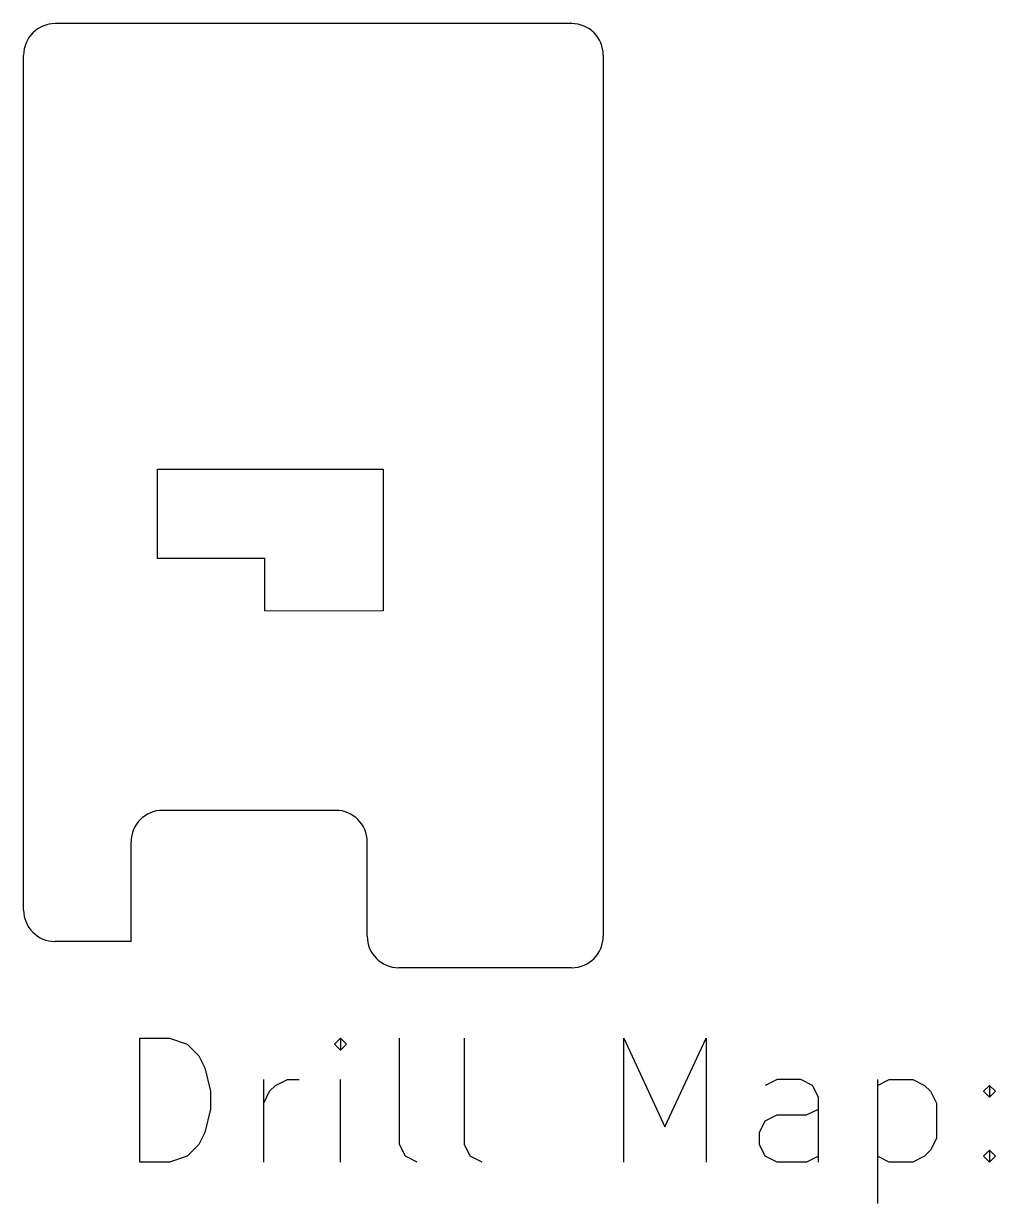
# Model space of a CAD drawing. Extents: x 8.08 to 9.01, y -3.75 to -2.62.
import ezdxf

# ---------------------------------------------------------------- set-up
doc = ezdxf.new("R2010")
doc.units = 0
doc.header["$MEASUREMENT"] = 0
doc.layers.add('BLACK', color=7, linetype='CONTINUOUS')

msp = doc.modelspace()

# ---------------------------------------------------------------- linework, layer by layer
at = {"layer": 'BLACK', "linetype": 'CONTINUOUS'}
for p, q in [((8.6025, -2.625), (8.11, -2.625)), ((8.08, -3.22), (8.08, -2.655)), ((8.6325, -2.655), (8.6325, -3.495)), ((8.20768, -3.0498), (8.42268, -3.0498)), ((8.20768, -3.1348), (8.20768, -3.0498)), ((8.42268, -3.0498), (8.42268, -3.1848)), ((8.31, -3.1348), (8.20768, -3.1348)), ((8.31, -3.1848), (8.31, -3.1348)), ((8.42268, -3.1848), (8.31, -3.185)), ((8.08, -3.47), (8.08, -3.22)), ((8.3775, -3.375), (8.2125, -3.375)), ((8.18268, -3.5), (8.1825, -3.405)), ((8.4075, -3.495), (8.4075, -3.405)), ((8.18268, -3.5), (8.11, -3.5)), ((8.6025, -3.525), (8.4375, -3.525)), ((8.1908, -3.71032), (8.1908, -3.59221)), ((8.1908, -3.59221), (8.21892, -3.59221)), ((8.21892, -3.59221), (8.23579, -3.59783)), ((8.23579, -3.59783), (8.24704, -3.60908)), ((8.38202, -3.59221), (8.3764, -3.59783)), ((8.3764, -3.59783), (8.38202, -3.60346)), ((8.38765, -3.59783), (8.38202, -3.59221)), ((8.38202, -3.59221), (8.38202, -3.60346)), ((8.38202, -3.60346), (8.38765, -3.59783)), ((8.43827, -3.69345), (8.43827, -3.59221)), ((8.50013, -3.69345), (8.50013, -3.59221)), ((8.65199, -3.71032), (8.65199, -3.59221)), ((8.65199, -3.59221), (8.69136, -3.67657)), ((8.69136, -3.67657), (8.73073, -3.59221)), ((8.73073, -3.59221), (8.73073, -3.71032)), ((8.24704, -3.60908), (8.25267, -3.62033)), ((8.25267, -3.62033), (8.25829, -3.64283)), ((8.30891, -3.71032), (8.30891, -3.63158)), ((8.32016, -3.6372), (8.33141, -3.63158)), ((8.33141, -3.63158), (8.34265, -3.63158)), ((8.38202, -3.71032), (8.38202, -3.63158)), ((8.79822, -3.63158), (8.78697, -3.6372)), ((8.82072, -3.63158), (8.79822, -3.63158)), ((8.83197, -3.6372), (8.82072, -3.63158)), ((8.89384, -3.63158), (8.89384, -3.74969)), ((8.89384, -3.6372), (8.90508, -3.63158)), ((8.90508, -3.63158), (8.92758, -3.63158)), ((8.92758, -3.63158), (8.93883, -3.6372)), ((8.25829, -3.64283), (8.25829, -3.6597)), ((8.30891, -3.65408), (8.31453, -3.64283)), ((8.31453, -3.64283), (8.32016, -3.6372)), ((8.83759, -3.64845), (8.83197, -3.6372)), ((8.93883, -3.6372), (8.94445, -3.64283)), ((8.94445, -3.64283), (8.95008, -3.65408)), ((8.99507, -3.64283), (9.0007, -3.6372)), ((9.0007, -3.64845), (8.99507, -3.64283)), ((9.0007, -3.6372), (9.00632, -3.64283)), ((9.0007, -3.6372), (9.0007, -3.64845)), ((9.00632, -3.64283), (9.0007, -3.64845)), ((8.83759, -3.71032), (8.83759, -3.64845)), ((8.95008, -3.65408), (8.95008, -3.68782)), ((8.25829, -3.6597), (8.25267, -3.6822)), ((8.78697, -3.67095), (8.79822, -3.66533)), ((8.79822, -3.66533), (8.82634, -3.66533)), ((8.82634, -3.66533), (8.83759, -3.6597)), ((8.78135, -3.6822), (8.78697, -3.67095)), ((8.25267, -3.6822), (8.24704, -3.69345)), ((8.78135, -3.69345), (8.78135, -3.6822)), ((8.95008, -3.68782), (8.94445, -3.69907)), ((8.24704, -3.69345), (8.23579, -3.7047)), ((8.44389, -3.7047), (8.43827, -3.69345)), ((8.50576, -3.7047), (8.50013, -3.69345)), ((8.78697, -3.7047), (8.78135, -3.69345)), ((8.94445, -3.69907), (8.93883, -3.7047)), ((8.99507, -3.7047), (9.0007, -3.69907)), ((9.0007, -3.69907), (9.00632, -3.7047)), ((9.0007, -3.69907), (9.0007, -3.71032)), ((8.21892, -3.71032), (8.1908, -3.71032)), ((8.23579, -3.7047), (8.21892, -3.71032)), ((8.45514, -3.71032), (8.44389, -3.7047)), ((8.51701, -3.71032), (8.50576, -3.7047)), ((8.79822, -3.71032), (8.78697, -3.7047)), ((8.82634, -3.71032), (8.79822, -3.71032)), ((8.83759, -3.7047), (8.82634, -3.71032)), ((8.90508, -3.71032), (8.89384, -3.7047)), ((8.92758, -3.71032), (8.90508, -3.71032)), ((8.93883, -3.7047), (8.92758, -3.71032)), ((9.0007, -3.71032), (8.99507, -3.7047)), ((9.00632, -3.7047), (9.0007, -3.71032))]:
    msp.add_line(p, q, dxfattribs=at)
at = {"layer": 'BLACK'}
for centre, start, end in [((8.11, -2.655), 90, 180), ((8.6025, -2.655), 0, 90), ((8.2125, -3.405), 90, 180), ((8.3775, -3.405), 0, 90), ((8.11, -3.47), 180, 270), ((8.4375, -3.495), 180, 270), ((8.6025, -3.495), -90, 0)]:
    msp.add_arc(centre, 0.03, start, end, dxfattribs=at)

doc.saveas('drawing.dxf')
